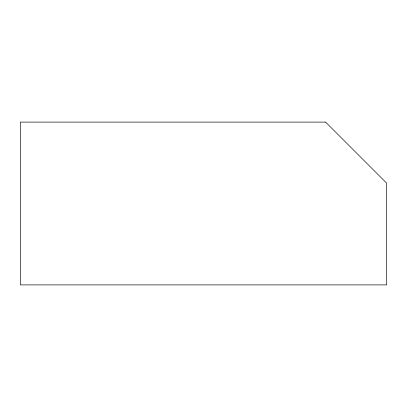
<?xml version="1.0" encoding="UTF-8"?>
<svg xmlns="http://www.w3.org/2000/svg" width="407" height="407" viewBox="0 0 407 407"><rect width="100%" height="100%" fill="white"/><g stroke="black" fill="none" stroke-linecap="round" stroke-linejoin="round"><path stroke-width="0.61" d="M325.6 122.1L20.35 122.1L20.35 284.9L386.65 284.9L386.65 183.15L325.6 122.1"/></g></svg>
